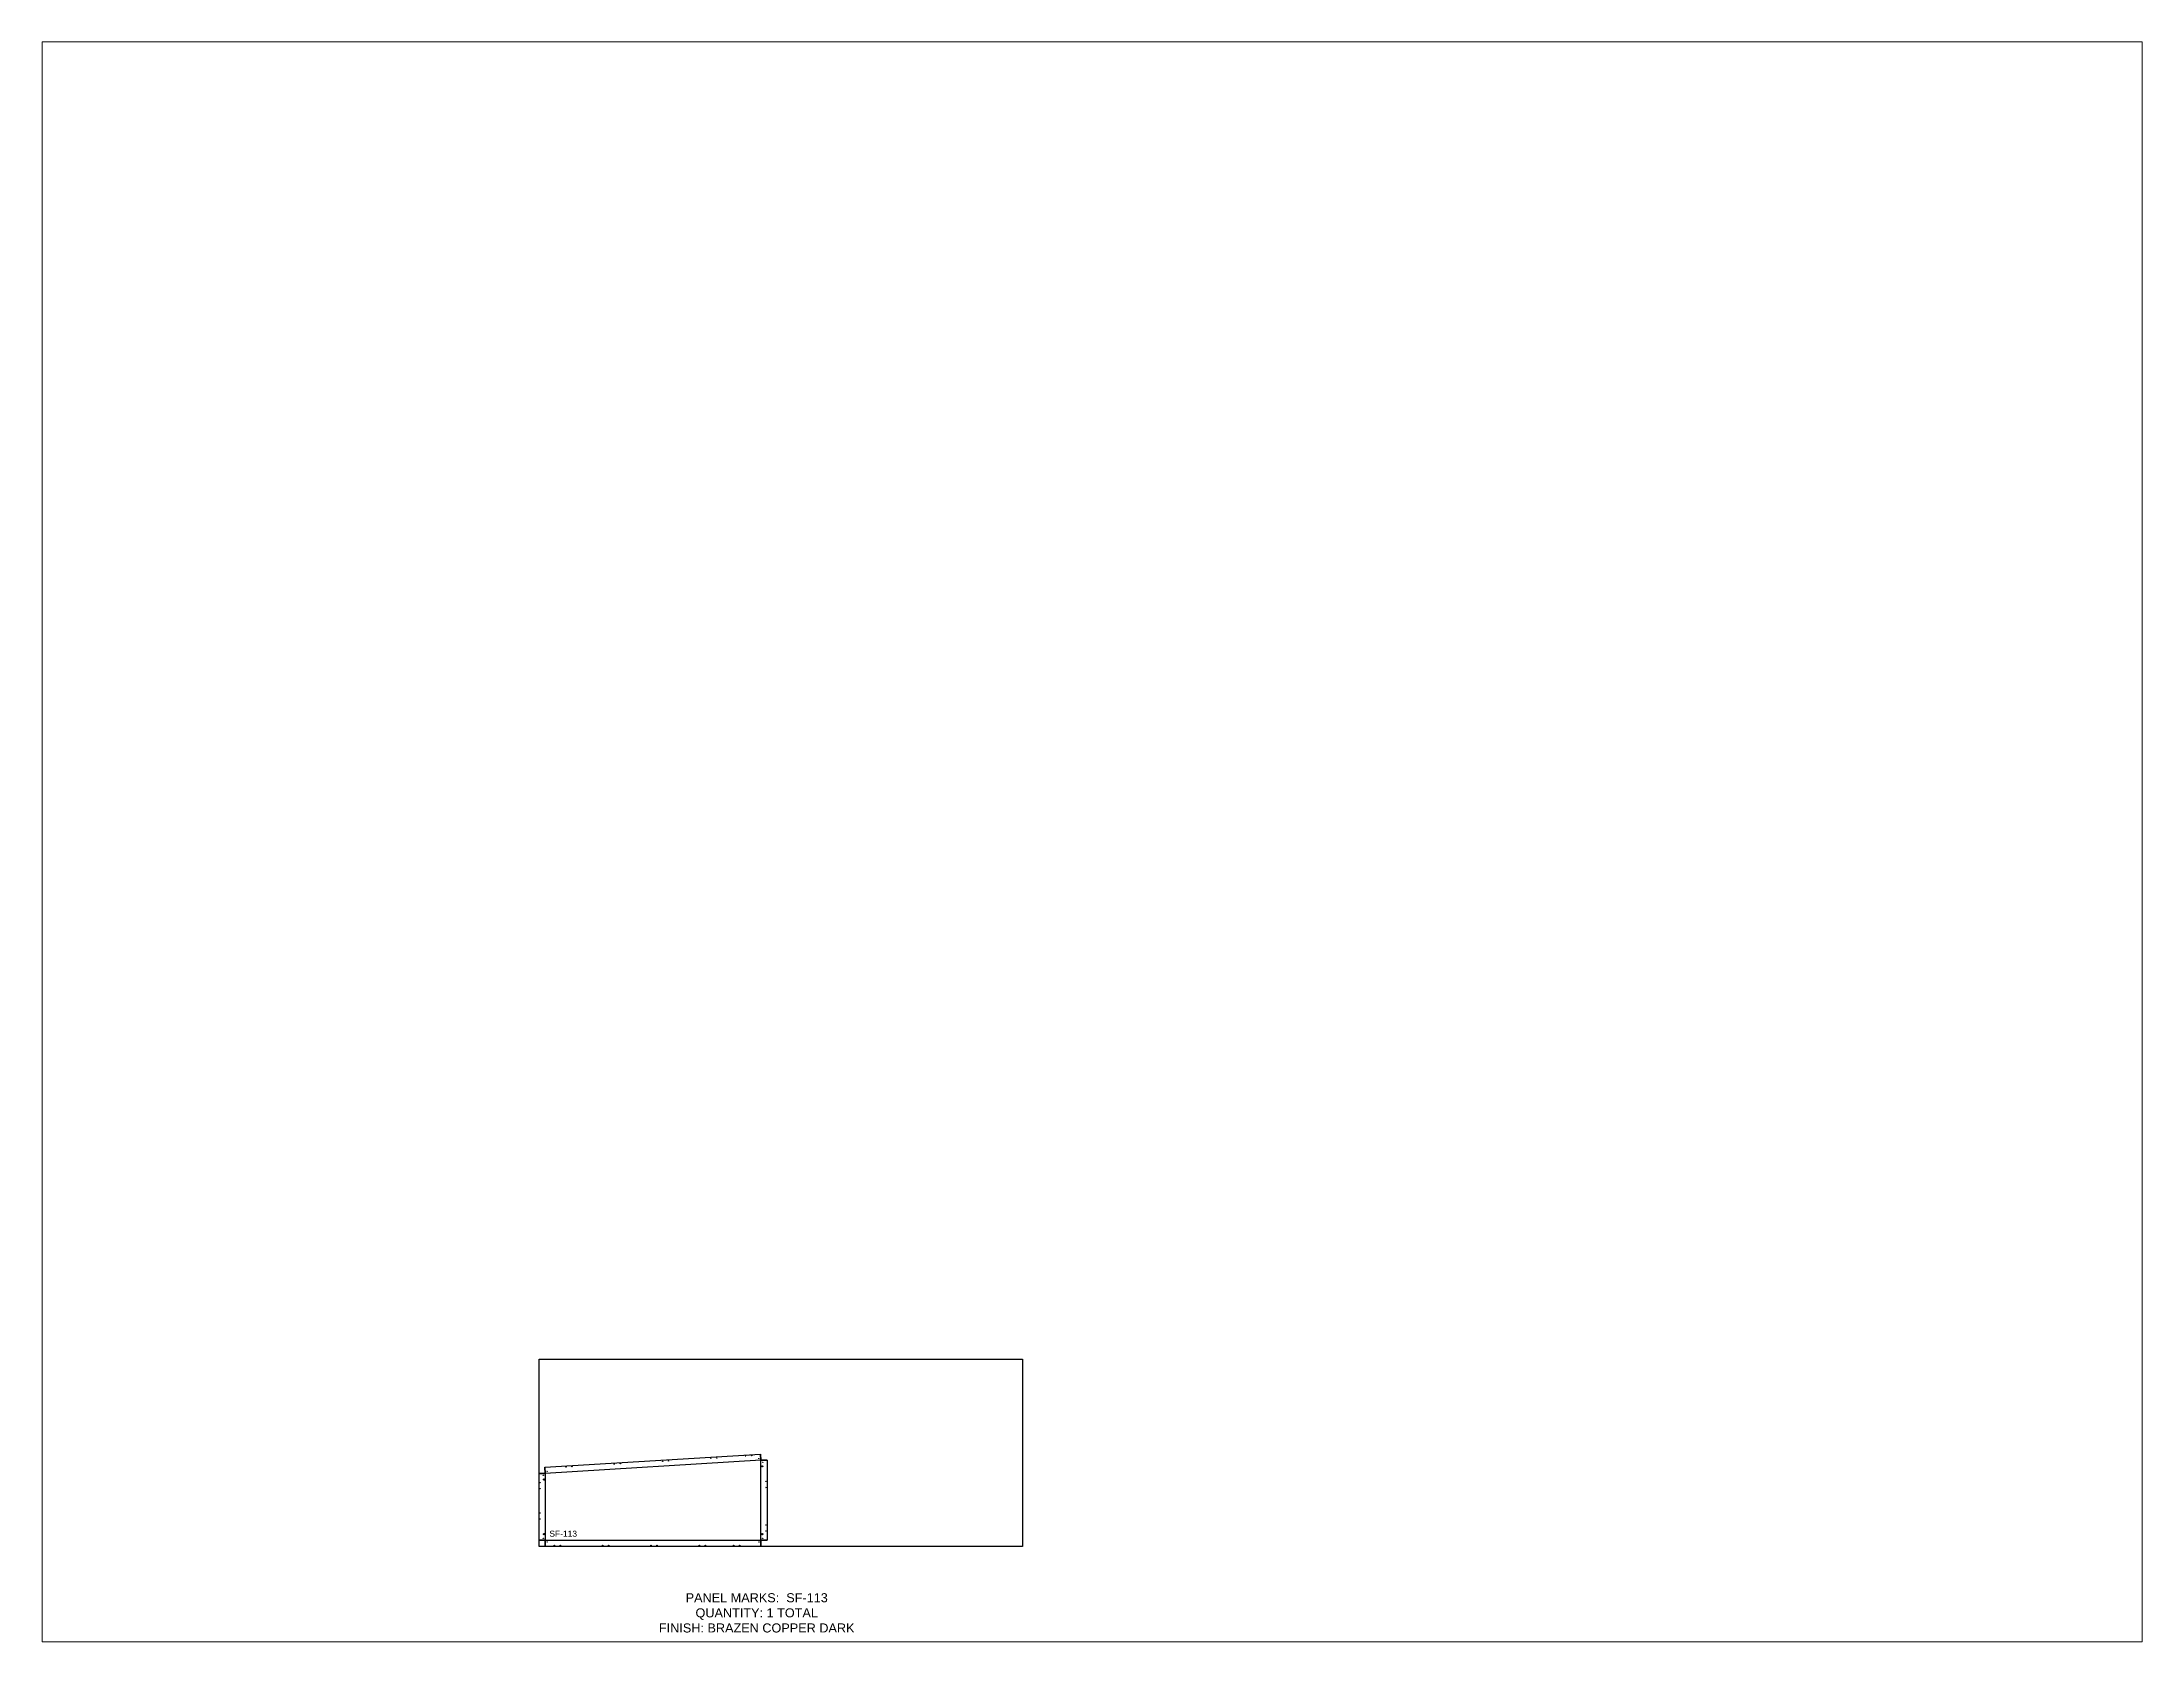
# Paper-space layout 'Layout1' of a CAD drawing. Header units: inches. Extents: x 1.05 to 9.45, y 0.8 to 7.2.
# The model-space entities are those that its viewports show. They can reach past a viewport. Long polylines and large blocks are cut down to what shows.
import ezdxf

# ---------------------------------------------------------------- set-up
doc = ezdxf.new("R2010")
doc.units = ezdxf.units.IN
doc.header["$MEASUREMENT"] = 0
doc.linetypes.add('HIDDEN', pattern=[0.375, 0.25, -0.125])
doc.linetypes.add('PHANTOM', pattern=[2.5, 1.25, -0.25, 0.25, -0.25, 0.25, -0.25])
for name, color, linetype in [('CUT', 7, 'Continuous'), ('DIMS', 1, 'Continuous'), ('HOLES', 6, 'Continuous'), ('ROUT', 1, 'HIDDEN'), ('SHEET', 5, 'PHANTOM'), ('TEXT', 2, 'PHANTOM'), ('WEEPS', 3, 'HIDDEN')]:
    doc.layers.add(name, color=color, linetype=linetype)
doc.styles.get("Standard").update_dxf_attribs({"font": 'arial.ttf'})

msp = doc.modelspace()

# ---------------------------------------------------------------- linework, layer by layer
at = {"layer": 'CUT', "ltscale": 0.25}
msp.add_lwpolyline([(2.06, 0), (2.06, 2.06), (0, 2.06), (0, 24.13), (2.06, 24.13), (1.94, 26.19), (73.31, 30.56), (73.44, 28.5), (75.5, 28.5), (75.5, 2.06), (73.44, 2.06), (73.44, 0)], close=True, dxfattribs=at)
at = {"layer": 'HOLES', "ltscale": 0.25}
for centre in [(40.89, 28.2), (42.88, 28.32), (56.86, 29.18), (58.85, 29.3), (68.34, 29.88), (70.34, 30), (72.78, 29.09), (74.06, 27.87), (0.37, 21.13), (1.44, 23.51), (2.65, 24.8), (8.95, 26.25), (10.95, 26.37), (24.92, 27.22), (26.91, 27.35), (75.13, 21.5), (0.37, 19.13), (75.13, 19.5), (0.37, 11.07), (0.37, 9.07), (75.13, 7.06), (1.44, 2.69), (2.69, 1.44), (5.07, 0.37), (7.07, 0.37), (21.07, 0.37), (23.07, 0.37), (37.07, 0.37), (39.07, 0.37), (53.06, 0.37), (55.06, 0.37), (64.44, 0.37), (66.44, 0.37), (72.81, 1.44), (74.06, 2.69), (75.13, 5.06)]:
    msp.add_circle(centre, 0.0625, dxfattribs=at)
at = {"layer": 'ROUT', "ltscale": 0.25}
msp.add_line((0, 2.06), (75.5, 2.06), dxfattribs=at)
for points in [[(75.5, 28.5), (73.44, 28.5), (2.06, 24.13), (0, 24.13)], [(73.44, 0), (73.44, 28.5), (73.31, 30.56)], [(1.94, 26.19), (2.06, 24.13), (2.06, 0)]]:
    msp.add_lwpolyline(points, dxfattribs=at)
at = {"layer": 'SHEET'}
msp.add_lwpolyline([(0, 62), (160, 62), (160, 0), (0, 0)], close=True, dxfattribs=at)
at = {"layer": 'WEEPS', "ltscale": 0.25}
for centre in [(1.66, 22.13), (73.85, 26.5), (1.66, 4.06), (73.85, 4.06)]:
    msp.add_circle(centre, 0.188, dxfattribs=at)

# ---------------------------------------------------------------- texts
at = {"layer": 'DIMS', "ltscale": 0.25, "insert": (8.01, 3.18), "char_height": 2, "attachment_point": 8}
msp.add_mtext_dynamic_manual_height_columns('SF-113', width=3.0859, gutter_width=10, heights=[2.07], dxfattribs=at)
at = {"layer": 'TEXT', "insert": (72.05, -22.01), "char_height": 3, "attachment_point": 5}
msp.add_mtext_dynamic_manual_height_columns('PANEL MARKS:  SF-113\\PQUANTITY: 1 TOTAL\\PFINISH: BRAZEN COPPER DARK', width=199.7409, gutter_width=1, heights=[0], dxfattribs=at)

psp = doc.layouts.get("Layout1")

# ---------------------------------------------------------------- viewports
at = {"layer": 'CUT'}
psp.add_viewport(center=(5.25, 4), size=(8.4, 6.4), view_center_point=(183.0157, 233.1318), view_height=529.538938, dxfattribs=at)

doc.saveas('drawing.dxf')
